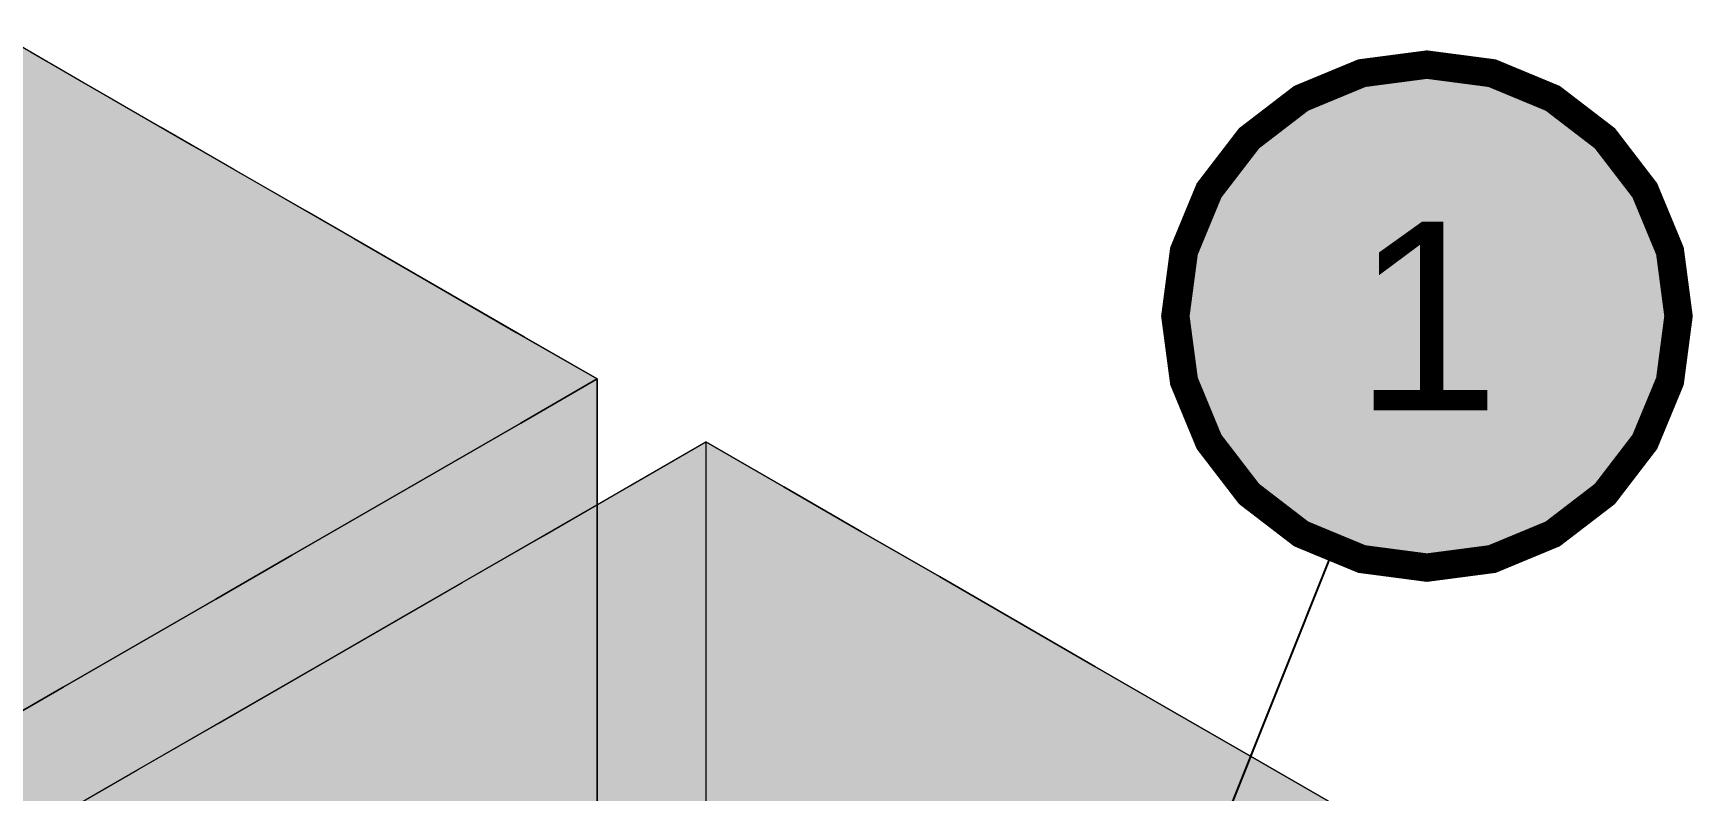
# Model space of a CAD drawing. Header units: metres. Extents: x 349021 to 349543, y 9281040 to 9281959.
# Drawn here: x 349203.6802 to 349203.944, y 9281042.3475 to 9281042.468 of the extents above; entities that cross this region are included whole.
import ezdxf
from ezdxf.enums import TextEntityAlignment as Align

# ---------------------------------------------------------------- set-up
doc = ezdxf.new("R2010")
doc.units = ezdxf.units.M
doc.header["$LTSCALE"] = 0.25
doc.layers.add('ISO-3D', color=7, linetype='CONTINUOUS', lineweight=13)
doc.layers.add('ISO-3D-ARISTAS', color=250, linetype='CONTINUOUS', lineweight=13)
doc.layers.add('LLAMADAS-NUM', color=30, linetype='CONTINUOUS', lineweight=25, true_color=0xc05014)
doc.styles.get("Standard").update_dxf_attribs({"font": 'arial.ttf'})

msp = doc.modelspace()

# ---------------------------------------------------------------- linework, layer by layer
at = {"layer": 'ISO-3D', "true_color": 0x8e8d88}
for points in [[(349203.67455, 9281042.453), (349203.68754, 9281042.4455), (349203.67455, 9281042.468), (349203.68754, 9281042.4605)], [(349203.68754, 9281042.4455), (349203.70053, 9281042.438), (349203.68754, 9281042.4605), (349203.70053, 9281042.453)], [(349203.67455, 9281042.438), (349203.68754, 9281042.4305), (349203.67455, 9281042.453), (349203.68754, 9281042.4455)], [(349203.70053, 9281042.438), (349203.71208, 9281042.43133), (349203.70053, 9281042.453), (349203.71208, 9281042.44633)], [(349203.71208, 9281042.43133), (349203.72362, 9281042.42467), (349203.71208, 9281042.44633), (349203.72362, 9281042.43967)], [(349203.68754, 9281042.4305), (349203.70053, 9281042.423), (349203.68754, 9281042.4455), (349203.70053, 9281042.438)], [(349203.67455, 9281042.423), (349203.68754, 9281042.4155), (349203.67455, 9281042.438), (349203.68754, 9281042.4305)], [(349203.70053, 9281042.423), (349203.71208, 9281042.41633), (349203.70053, 9281042.438), (349203.71208, 9281042.43133)], [(349203.72362, 9281042.42467), (349203.73517, 9281042.418), (349203.72362, 9281042.43967), (349203.73517, 9281042.433)], [(349203.73517, 9281042.418), (349203.74672, 9281042.41133), (349203.73517, 9281042.433), (349203.74672, 9281042.42633)], [(349203.68754, 9281042.4155), (349203.70053, 9281042.408), (349203.68754, 9281042.4305), (349203.70053, 9281042.423)], [(349203.71208, 9281042.41633), (349203.72362, 9281042.40967), (349203.71208, 9281042.43133), (349203.72362, 9281042.42467)], [(349203.72362, 9281042.40967), (349203.73517, 9281042.403), (349203.72362, 9281042.42467), (349203.73517, 9281042.418)], [(349203.74672, 9281042.41133), (349203.75826, 9281042.40467), (349203.74672, 9281042.42633), (349203.75826, 9281042.41967)], [(349203.67455, 9281042.408), (349203.68754, 9281042.4005), (349203.67455, 9281042.423), (349203.68754, 9281042.4155)], [(349203.70053, 9281042.408), (349203.71208, 9281042.40133), (349203.70053, 9281042.423), (349203.71208, 9281042.41633)], [(349203.75826, 9281042.40467), (349203.76981, 9281042.398), (349203.75826, 9281042.41967), (349203.76981, 9281042.413)], [(349203.73517, 9281042.403), (349203.74672, 9281042.39633), (349203.73517, 9281042.418), (349203.74672, 9281042.41133)], [(349203.68754, 9281042.4005), (349203.70053, 9281042.393), (349203.68754, 9281042.4155), (349203.70053, 9281042.408)], [(349203.71208, 9281042.40133), (349203.72362, 9281042.39467), (349203.71208, 9281042.41633), (349203.72362, 9281042.40967)], [(349203.74672, 9281042.39633), (349203.75826, 9281042.38967), (349203.74672, 9281042.41133), (349203.75826, 9281042.40467)], [(349203.72362, 9281042.39467), (349203.73517, 9281042.388), (349203.72362, 9281042.40967), (349203.73517, 9281042.403)], [(349203.67455, 9281042.39371), (349203.68754, 9281042.38621), (349203.67455, 9281042.408), (349203.68754, 9281042.4005)], [(349203.70053, 9281042.393), (349203.71208, 9281042.38633), (349203.70053, 9281042.408), (349203.71208, 9281042.40133)], [(349203.75826, 9281042.38967), (349203.76981, 9281042.383), (349203.75826, 9281042.40467), (349203.76981, 9281042.398)], [(349203.71208, 9281042.38633), (349203.72362, 9281042.37967), (349203.71208, 9281042.40133), (349203.72362, 9281042.39467)], [(349203.73517, 9281042.388), (349203.74672, 9281042.38133), (349203.73517, 9281042.403), (349203.74672, 9281042.39633)], [(349203.78713, 9281042.38845), (349203.7742, 9281042.38099), (349203.78713, 9281042.403), (349203.7742, 9281042.39554)], [(349203.68754, 9281042.38621), (349203.70053, 9281042.37871), (349203.68754, 9281042.4005), (349203.70053, 9281042.393)], [(349203.74672, 9281042.38133), (349203.75826, 9281042.37467), (349203.74672, 9281042.39633), (349203.75826, 9281042.38967)], [(349203.7742, 9281042.38099), (349203.76128, 9281042.37353), (349203.7742, 9281042.39554), (349203.76128, 9281042.38807)], [(349203.67455, 9281042.37943), (349203.68754, 9281042.37193), (349203.67455, 9281042.39371), (349203.68754, 9281042.38621)], [(349203.70053, 9281042.37871), (349203.71208, 9281042.37205), (349203.70053, 9281042.393), (349203.71208, 9281042.38633)], [(349203.72362, 9281042.37967), (349203.73517, 9281042.373), (349203.72362, 9281042.39467), (349203.73517, 9281042.388)], [(349203.73517, 9281042.373), (349203.74672, 9281042.36633), (349203.73517, 9281042.388), (349203.74672, 9281042.38133)], [(349203.76128, 9281042.37353), (349203.74835, 9281042.36606), (349203.76128, 9281042.38807), (349203.74835, 9281042.38061)], [(349203.75826, 9281042.37467), (349203.76981, 9281042.368), (349203.75826, 9281042.38967), (349203.76981, 9281042.383)], [(349203.78713, 9281042.37391), (349203.7742, 9281042.36645), (349203.78713, 9281042.38845), (349203.7742, 9281042.38099)], [(349203.68754, 9281042.37193), (349203.70053, 9281042.36443), (349203.68754, 9281042.38621), (349203.70053, 9281042.37871)], [(349203.71208, 9281042.37205), (349203.72362, 9281042.36538), (349203.71208, 9281042.38633), (349203.72362, 9281042.37967)], [(349203.72362, 9281042.36538), (349203.73517, 9281042.35871), (349203.72362, 9281042.37967), (349203.73517, 9281042.373)], [(349203.74835, 9281042.36606), (349203.73542, 9281042.3586), (349203.74835, 9281042.38061), (349203.73542, 9281042.37315)], [(349203.74672, 9281042.36633), (349203.75826, 9281042.35967), (349203.74672, 9281042.38133), (349203.75826, 9281042.37467)], [(349203.7742, 9281042.36645), (349203.76128, 9281042.35898), (349203.7742, 9281042.38099), (349203.76128, 9281042.37353)], [(349203.67455, 9281042.36514), (349203.68754, 9281042.35764), (349203.67455, 9281042.37943), (349203.68754, 9281042.37193)], [(349203.70053, 9281042.36443), (349203.71208, 9281042.35776), (349203.70053, 9281042.37871), (349203.71208, 9281042.37205)], [(349203.75826, 9281042.35967), (349203.76981, 9281042.353), (349203.75826, 9281042.37467), (349203.76981, 9281042.368)], [(349203.68754, 9281042.35764), (349203.70053, 9281042.35014), (349203.68754, 9281042.37193), (349203.70053, 9281042.36443)], [(349203.71208, 9281042.35776), (349203.72362, 9281042.3511), (349203.71208, 9281042.37205), (349203.72362, 9281042.36538)], [(349203.73542, 9281042.3586), (349203.7225, 9281042.35114), (349203.73542, 9281042.37315), (349203.7225, 9281042.36568)], [(349203.73517, 9281042.35871), (349203.74672, 9281042.35205), (349203.73517, 9281042.373), (349203.74672, 9281042.36633)], [(349203.76128, 9281042.35898), (349203.74835, 9281042.35152), (349203.76128, 9281042.37353), (349203.74835, 9281042.36606)], [(349203.78713, 9281042.35936), (349203.7742, 9281042.3519), (349203.78713, 9281042.37391), (349203.7742, 9281042.36645)], [(349203.7742, 9281042.3519), (349203.76128, 9281042.34444), (349203.7742, 9281042.36645), (349203.76128, 9281042.35898)], [(349203.67455, 9281042.35086), (349203.68754, 9281042.34336), (349203.67455, 9281042.36514), (349203.68754, 9281042.35764)], [(349203.70053, 9281042.35014), (349203.71208, 9281042.34348), (349203.70053, 9281042.36443), (349203.71208, 9281042.35776)], [(349203.7225, 9281042.35114), (349203.70957, 9281042.34367), (349203.7225, 9281042.36568), (349203.70957, 9281042.35822)], [(349203.72362, 9281042.3511), (349203.73517, 9281042.34443), (349203.72362, 9281042.36538), (349203.73517, 9281042.35871)], [(349203.74835, 9281042.35152), (349203.73542, 9281042.34406), (349203.74835, 9281042.36606), (349203.73542, 9281042.3586)], [(349203.74672, 9281042.35205), (349203.75826, 9281042.34538), (349203.74672, 9281042.36633), (349203.75826, 9281042.35967)], [(349203.73542, 9281042.34406), (349203.7225, 9281042.33659), (349203.73542, 9281042.3586), (349203.7225, 9281042.35114)], [(349203.73517, 9281042.34443), (349203.74672, 9281042.33776), (349203.73517, 9281042.35871), (349203.74672, 9281042.35205)], [(349203.76128, 9281042.34444), (349203.74835, 9281042.33697), (349203.76128, 9281042.35898), (349203.74835, 9281042.35152)], [(349203.75826, 9281042.34538), (349203.76981, 9281042.33871), (349203.75826, 9281042.35967), (349203.76981, 9281042.353)], [(349203.78713, 9281042.34482), (349203.7742, 9281042.33735), (349203.78713, 9281042.35936), (349203.7742, 9281042.3519)], [(349203.68754, 9281042.34336), (349203.70053, 9281042.33586), (349203.68754, 9281042.35764), (349203.70053, 9281042.35014)], [(349203.70957, 9281042.34367), (349203.69664, 9281042.33621), (349203.70957, 9281042.35822), (349203.69664, 9281042.35076)], [(349203.71208, 9281042.34348), (349203.72362, 9281042.33681), (349203.71208, 9281042.35776), (349203.72362, 9281042.3511)], [(349203.67455, 9281042.33657), (349203.68754, 9281042.32907), (349203.67455, 9281042.35086), (349203.68754, 9281042.34336)], [(349203.69664, 9281042.33621), (349203.68372, 9281042.32875), (349203.69664, 9281042.35076), (349203.68372, 9281042.34329)], [(349203.7225, 9281042.33659), (349203.70957, 9281042.32913), (349203.7225, 9281042.35114), (349203.70957, 9281042.34367)], [(349203.72362, 9281042.33681), (349203.73517, 9281042.33014), (349203.72362, 9281042.3511), (349203.73517, 9281042.34443)], [(349203.74835, 9281042.33697), (349203.73542, 9281042.32951), (349203.74835, 9281042.35152), (349203.73542, 9281042.34406)], [(349203.74672, 9281042.33776), (349203.75826, 9281042.3311), (349203.74672, 9281042.35205), (349203.75826, 9281042.34538)], [(349203.7742, 9281042.33735), (349203.76128, 9281042.32989), (349203.7742, 9281042.3519), (349203.76128, 9281042.34444)], [(349203.70053, 9281042.33586), (349203.71208, 9281042.32919), (349203.70053, 9281042.35014), (349203.71208, 9281042.34348)]]:
    msp.add_solid(points, dxfattribs=at)
at = {"layer": 'ISO-3D', "true_color": 0x9e9c96}
for points in [[(349203.6798, 9281042.46497), (349203.69266, 9281042.45755), (349203.66767, 9281042.45797), (349203.68053, 9281042.45055)], [(349203.66767, 9281042.45797), (349203.68053, 9281042.45055), (349203.65555, 9281042.45097), (349203.66841, 9281042.44355)], [(349203.69266, 9281042.45755), (349203.70552, 9281042.45012), (349203.68053, 9281042.45055), (349203.69339, 9281042.44312)], [(349203.68053, 9281042.45055), (349203.69339, 9281042.44312), (349203.66841, 9281042.44355), (349203.68127, 9281042.43612)], [(349203.70552, 9281042.45012), (349203.71837, 9281042.4427), (349203.69339, 9281042.44312), (349203.70625, 9281042.4357)], [(349203.66841, 9281042.44355), (349203.68127, 9281042.43612), (349203.65628, 9281042.43655), (349203.66914, 9281042.42912)], [(349203.69339, 9281042.44312), (349203.70625, 9281042.4357), (349203.68127, 9281042.43612), (349203.69413, 9281042.4287)], [(349203.71837, 9281042.4427), (349203.73123, 9281042.43527), (349203.70625, 9281042.4357), (349203.71911, 9281042.42827)], [(349203.68127, 9281042.43612), (349203.69413, 9281042.4287), (349203.66914, 9281042.42912), (349203.682, 9281042.4217)], [(349203.70625, 9281042.4357), (349203.71911, 9281042.42827), (349203.69413, 9281042.4287), (349203.70699, 9281042.42127)], [(349203.73123, 9281042.43527), (349203.74409, 9281042.42785), (349203.71911, 9281042.42827), (349203.73197, 9281042.42085)], [(349203.66914, 9281042.42912), (349203.682, 9281042.4217), (349203.65702, 9281042.42212), (349203.66988, 9281042.4147)], [(349203.69413, 9281042.4287), (349203.70699, 9281042.42127), (349203.682, 9281042.4217), (349203.69486, 9281042.41427)], [(349203.71911, 9281042.42827), (349203.73197, 9281042.42085), (349203.70699, 9281042.42127), (349203.71984, 9281042.41385)], [(349203.74409, 9281042.42785), (349203.75695, 9281042.42042), (349203.73197, 9281042.42085), (349203.74483, 9281042.41342)], [(349203.682, 9281042.4217), (349203.69486, 9281042.41427), (349203.66988, 9281042.4147), (349203.68274, 9281042.40727)], [(349203.70699, 9281042.42127), (349203.71984, 9281042.41385), (349203.69486, 9281042.41427), (349203.70772, 9281042.40685)], [(349203.73197, 9281042.42085), (349203.74483, 9281042.41342), (349203.71984, 9281042.41385), (349203.7327, 9281042.40642)], [(349203.75695, 9281042.42042), (349203.76981, 9281042.413), (349203.74483, 9281042.41342), (349203.75769, 9281042.406)], [(349203.66988, 9281042.4147), (349203.68274, 9281042.40727), (349203.65775, 9281042.4077), (349203.67061, 9281042.40027)], [(349203.69486, 9281042.41427), (349203.70772, 9281042.40685), (349203.68274, 9281042.40727), (349203.6956, 9281042.39985)], [(349203.71984, 9281042.41385), (349203.7327, 9281042.40642), (349203.70772, 9281042.40685), (349203.72058, 9281042.39942)], [(349203.74483, 9281042.41342), (349203.75769, 9281042.406), (349203.7327, 9281042.40642), (349203.74556, 9281042.399)], [(349203.68274, 9281042.40727), (349203.6956, 9281042.39985), (349203.67061, 9281042.40027), (349203.68347, 9281042.39285)], [(349203.70772, 9281042.40685), (349203.72058, 9281042.39942), (349203.6956, 9281042.39985), (349203.70845, 9281042.39242)], [(349203.7327, 9281042.40642), (349203.74556, 9281042.399), (349203.72058, 9281042.39942), (349203.73344, 9281042.392)], [(349203.67061, 9281042.40027), (349203.68347, 9281042.39285), (349203.65849, 9281042.39327), (349203.67135, 9281042.38585)], [(349203.6956, 9281042.39985), (349203.70845, 9281042.39242), (349203.68347, 9281042.39285), (349203.69633, 9281042.38542)], [(349203.72058, 9281042.39942), (349203.73344, 9281042.392), (349203.70845, 9281042.39242), (349203.72131, 9281042.385)], [(349203.68347, 9281042.39285), (349203.69633, 9281042.38542), (349203.67135, 9281042.38585), (349203.68421, 9281042.37842)], [(349203.70845, 9281042.39242), (349203.72131, 9281042.385), (349203.69633, 9281042.38542), (349203.70919, 9281042.378)], [(349203.67135, 9281042.38585), (349203.68421, 9281042.37842), (349203.65922, 9281042.37885), (349203.67208, 9281042.37142)], [(349203.69633, 9281042.38542), (349203.70919, 9281042.378), (349203.68421, 9281042.37842), (349203.69707, 9281042.371)], [(349203.68421, 9281042.37842), (349203.69707, 9281042.371), (349203.67208, 9281042.37142), (349203.68494, 9281042.364)], [(349203.67208, 9281042.37142), (349203.68494, 9281042.364), (349203.65996, 9281042.36442), (349203.67282, 9281042.357)]]:
    msp.add_solid(points, dxfattribs=at)
at = {"layer": 'ISO-3D', "true_color": 0x7f7e7a}
for points in [[(349203.76981, 9281042.398), (349203.75769, 9281042.391), (349203.76981, 9281042.413), (349203.75769, 9281042.406)], [(349203.75769, 9281042.391), (349203.74556, 9281042.384), (349203.75769, 9281042.406), (349203.74556, 9281042.399)], [(349203.74556, 9281042.384), (349203.73344, 9281042.377), (349203.74556, 9281042.399), (349203.73344, 9281042.392)], [(349203.76981, 9281042.383), (349203.75769, 9281042.376), (349203.76981, 9281042.398), (349203.75769, 9281042.391)], [(349203.73344, 9281042.377), (349203.72131, 9281042.37), (349203.73344, 9281042.392), (349203.72131, 9281042.385)], [(349203.75769, 9281042.376), (349203.74556, 9281042.369), (349203.75769, 9281042.391), (349203.74556, 9281042.384)], [(349203.72131, 9281042.37), (349203.70919, 9281042.363), (349203.72131, 9281042.385), (349203.70919, 9281042.378)], [(349203.74556, 9281042.369), (349203.73344, 9281042.362), (349203.74556, 9281042.384), (349203.73344, 9281042.377)], [(349203.76981, 9281042.368), (349203.75769, 9281042.361), (349203.76981, 9281042.383), (349203.75769, 9281042.376)], [(349203.70919, 9281042.363), (349203.69707, 9281042.356), (349203.70919, 9281042.378), (349203.69707, 9281042.371)], [(349203.73344, 9281042.362), (349203.72131, 9281042.355), (349203.73344, 9281042.377), (349203.72131, 9281042.37)], [(349203.75769, 9281042.361), (349203.74556, 9281042.354), (349203.75769, 9281042.376), (349203.74556, 9281042.369)], [(349203.69707, 9281042.356), (349203.68494, 9281042.349), (349203.69707, 9281042.371), (349203.68494, 9281042.364)], [(349203.72131, 9281042.355), (349203.70919, 9281042.348), (349203.72131, 9281042.37), (349203.70919, 9281042.363)], [(349203.74556, 9281042.354), (349203.73344, 9281042.347), (349203.74556, 9281042.369), (349203.73344, 9281042.362)], [(349203.76981, 9281042.353), (349203.75769, 9281042.346), (349203.76981, 9281042.368), (349203.75769, 9281042.361)], [(349203.68494, 9281042.349), (349203.67282, 9281042.342), (349203.68494, 9281042.364), (349203.67282, 9281042.357)], [(349203.70919, 9281042.348), (349203.69707, 9281042.341), (349203.70919, 9281042.363), (349203.69707, 9281042.356)], [(349203.73344, 9281042.347), (349203.72131, 9281042.34), (349203.73344, 9281042.362), (349203.72131, 9281042.355)], [(349203.75769, 9281042.346), (349203.74556, 9281042.339), (349203.75769, 9281042.361), (349203.74556, 9281042.354)], [(349203.69707, 9281042.341), (349203.68494, 9281042.334), (349203.69707, 9281042.356), (349203.68494, 9281042.349)], [(349203.72131, 9281042.34), (349203.70919, 9281042.333), (349203.72131, 9281042.355), (349203.70919, 9281042.348)], [(349203.74556, 9281042.339), (349203.73344, 9281042.332), (349203.74556, 9281042.354), (349203.73344, 9281042.347)], [(349203.76981, 9281042.33871), (349203.75769, 9281042.33171), (349203.76981, 9281042.353), (349203.75769, 9281042.346)], [(349203.68494, 9281042.334), (349203.67282, 9281042.327), (349203.68494, 9281042.349), (349203.67282, 9281042.342)], [(349203.70919, 9281042.333), (349203.69707, 9281042.326), (349203.70919, 9281042.348), (349203.69707, 9281042.341)]]:
    msp.add_solid(points, dxfattribs=at)
at = {"layer": 'ISO-3D', "true_color": 0xb0aea8}
for points in [[(349203.78713, 9281042.403), (349203.7995, 9281042.39586), (349203.77501, 9281042.396), (349203.78738, 9281042.38886)], [(349203.77501, 9281042.396), (349203.78738, 9281042.38886), (349203.76288, 9281042.389), (349203.77525, 9281042.38186)], [(349203.7995, 9281042.39586), (349203.81188, 9281042.38871), (349203.78738, 9281042.38886), (349203.79975, 9281042.38171)], [(349203.76288, 9281042.389), (349203.77525, 9281042.38186), (349203.75076, 9281042.382), (349203.76313, 9281042.37486)], [(349203.78738, 9281042.38886), (349203.79975, 9281042.38171), (349203.77525, 9281042.38186), (349203.78763, 9281042.37471)], [(349203.81188, 9281042.38871), (349203.82425, 9281042.38157), (349203.79975, 9281042.38171), (349203.81212, 9281042.37457)], [(349203.75076, 9281042.382), (349203.76313, 9281042.37486), (349203.73863, 9281042.375), (349203.75101, 9281042.36786)], [(349203.77525, 9281042.38186), (349203.78763, 9281042.37471), (349203.76313, 9281042.37486), (349203.7755, 9281042.36771)], [(349203.79975, 9281042.38171), (349203.81212, 9281042.37457), (349203.78763, 9281042.37471), (349203.8, 9281042.36757)], [(349203.82425, 9281042.38157), (349203.83662, 9281042.37443), (349203.81212, 9281042.37457), (349203.82449, 9281042.36743)], [(349203.73863, 9281042.375), (349203.75101, 9281042.36786), (349203.72651, 9281042.368), (349203.73888, 9281042.36086)], [(349203.76313, 9281042.37486), (349203.7755, 9281042.36771), (349203.75101, 9281042.36786), (349203.76338, 9281042.36071)], [(349203.78763, 9281042.37471), (349203.8, 9281042.36757), (349203.7755, 9281042.36771), (349203.78787, 9281042.36057)], [(349203.81212, 9281042.37457), (349203.82449, 9281042.36743), (349203.8, 9281042.36757), (349203.81237, 9281042.36043)], [(349203.83662, 9281042.37443), (349203.84899, 9281042.36729), (349203.82449, 9281042.36743), (349203.83687, 9281042.36029)], [(349203.72651, 9281042.368), (349203.73888, 9281042.36086), (349203.71439, 9281042.361), (349203.72676, 9281042.35386)], [(349203.75101, 9281042.36786), (349203.76338, 9281042.36071), (349203.73888, 9281042.36086), (349203.75125, 9281042.35371)], [(349203.7755, 9281042.36771), (349203.78787, 9281042.36057), (349203.76338, 9281042.36071), (349203.77575, 9281042.35357)], [(349203.8, 9281042.36757), (349203.81237, 9281042.36043), (349203.78787, 9281042.36057), (349203.80025, 9281042.35343)], [(349203.82449, 9281042.36743), (349203.83687, 9281042.36029), (349203.81237, 9281042.36043), (349203.82474, 9281042.35329)], [(349203.84899, 9281042.36729), (349203.86136, 9281042.36014), (349203.83687, 9281042.36029), (349203.84924, 9281042.35314)], [(349203.71439, 9281042.361), (349203.72676, 9281042.35386), (349203.70226, 9281042.354), (349203.71463, 9281042.34686)], [(349203.73888, 9281042.36086), (349203.75125, 9281042.35371), (349203.72676, 9281042.35386), (349203.73913, 9281042.34671)], [(349203.76338, 9281042.36071), (349203.77575, 9281042.35357), (349203.75125, 9281042.35371), (349203.76363, 9281042.34657)], [(349203.78787, 9281042.36057), (349203.80025, 9281042.35343), (349203.77575, 9281042.35357), (349203.78812, 9281042.34643)], [(349203.81237, 9281042.36043), (349203.82474, 9281042.35329), (349203.80025, 9281042.35343), (349203.81262, 9281042.34629)], [(349203.83687, 9281042.36029), (349203.84924, 9281042.35314), (349203.82474, 9281042.35329), (349203.83711, 9281042.34614)], [(349203.86136, 9281042.36014), (349203.87373, 9281042.353), (349203.84924, 9281042.35314), (349203.86161, 9281042.346)], [(349203.70226, 9281042.354), (349203.71463, 9281042.34686), (349203.69014, 9281042.347), (349203.70251, 9281042.33986)], [(349203.72676, 9281042.35386), (349203.73913, 9281042.34671), (349203.71463, 9281042.34686), (349203.727, 9281042.33971)], [(349203.75125, 9281042.35371), (349203.76363, 9281042.34657), (349203.73913, 9281042.34671), (349203.7515, 9281042.33957)], [(349203.77575, 9281042.35357), (349203.78812, 9281042.34643), (349203.76363, 9281042.34657), (349203.776, 9281042.33943)], [(349203.80025, 9281042.35343), (349203.81262, 9281042.34629), (349203.78812, 9281042.34643), (349203.80049, 9281042.33929)], [(349203.82474, 9281042.35329), (349203.83711, 9281042.34614), (349203.81262, 9281042.34629), (349203.82499, 9281042.33914)], [(349203.84924, 9281042.35314), (349203.86161, 9281042.346), (349203.83711, 9281042.34614), (349203.84949, 9281042.339)], [(349203.87373, 9281042.353), (349203.88611, 9281042.34586), (349203.86161, 9281042.346), (349203.87398, 9281042.33886)]]:
    msp.add_solid(points, dxfattribs=at)
at = {"layer": 'ISO-3D', "true_color": 0x9e9d98}
for points in [[(349203.78713, 9281042.388), (349203.7995, 9281042.38086), (349203.78713, 9281042.403), (349203.7995, 9281042.39586)], [(349203.7995, 9281042.38086), (349203.81188, 9281042.37371), (349203.7995, 9281042.39586), (349203.81188, 9281042.38871)], [(349203.78713, 9281042.373), (349203.7995, 9281042.36586), (349203.78713, 9281042.388), (349203.7995, 9281042.38086)], [(349203.81188, 9281042.37371), (349203.82425, 9281042.36657), (349203.81188, 9281042.38871), (349203.82425, 9281042.38157)], [(349203.7995, 9281042.36586), (349203.81188, 9281042.35871), (349203.7995, 9281042.38086), (349203.81188, 9281042.37371)], [(349203.82425, 9281042.36657), (349203.83662, 9281042.35943), (349203.82425, 9281042.38157), (349203.83662, 9281042.37443)], [(349203.83662, 9281042.35943), (349203.84899, 9281042.35229), (349203.83662, 9281042.37443), (349203.84899, 9281042.36729)], [(349203.78713, 9281042.358), (349203.7995, 9281042.35086), (349203.78713, 9281042.373), (349203.7995, 9281042.36586)], [(349203.81188, 9281042.35871), (349203.82425, 9281042.35157), (349203.81188, 9281042.37371), (349203.82425, 9281042.36657)], [(349203.82425, 9281042.35157), (349203.83662, 9281042.34443), (349203.82425, 9281042.36657), (349203.83662, 9281042.35943)], [(349203.84899, 9281042.35229), (349203.86136, 9281042.34514), (349203.84899, 9281042.36729), (349203.86136, 9281042.36014)], [(349203.7995, 9281042.35086), (349203.81188, 9281042.34371), (349203.7995, 9281042.36586), (349203.81188, 9281042.35871)], [(349203.81188, 9281042.34371), (349203.82425, 9281042.33657), (349203.81188, 9281042.35871), (349203.82425, 9281042.35157)], [(349203.83662, 9281042.34443), (349203.84899, 9281042.33729), (349203.83662, 9281042.35943), (349203.84899, 9281042.35229)], [(349203.86136, 9281042.34514), (349203.87373, 9281042.338), (349203.86136, 9281042.36014), (349203.87373, 9281042.353)], [(349203.78713, 9281042.343), (349203.7995, 9281042.33586), (349203.78713, 9281042.358), (349203.7995, 9281042.35086)], [(349203.7995, 9281042.33586), (349203.81188, 9281042.32871), (349203.7995, 9281042.35086), (349203.81188, 9281042.34371)], [(349203.82425, 9281042.33657), (349203.83662, 9281042.32943), (349203.82425, 9281042.35157), (349203.83662, 9281042.34443)], [(349203.84899, 9281042.33729), (349203.86136, 9281042.33014), (349203.84899, 9281042.35229), (349203.86136, 9281042.34514)], [(349203.87373, 9281042.338), (349203.88611, 9281042.33086), (349203.87373, 9281042.353), (349203.88611, 9281042.34586)]]:
    msp.add_solid(points, dxfattribs=at)
at = {"layer": 'ISO-3D-ARISTAS', "color": 250}
for p, q in [((349203.68754, 9281042.4605), (349203.67455, 9281042.468)), ((349203.6798, 9281042.46497), (349203.69266, 9281042.45755)), ((349203.70053, 9281042.453), (349203.68754, 9281042.4605)), ((349203.69266, 9281042.45755), (349203.70552, 9281042.45012)), ((349203.71208, 9281042.44633), (349203.70053, 9281042.453)), ((349203.70552, 9281042.45012), (349203.71837, 9281042.4427)), ((349203.72362, 9281042.43967), (349203.71208, 9281042.44633)), ((349203.71837, 9281042.4427), (349203.73123, 9281042.43527)), ((349203.73517, 9281042.433), (349203.72362, 9281042.43967)), ((349203.73123, 9281042.43527), (349203.74409, 9281042.42785)), ((349203.74672, 9281042.42633), (349203.73517, 9281042.433)), ((349203.74409, 9281042.42785), (349203.75695, 9281042.42042)), ((349203.75826, 9281042.41967), (349203.74672, 9281042.42633)), ((349203.75695, 9281042.42042), (349203.76981, 9281042.413)), ((349203.76981, 9281042.413), (349203.75826, 9281042.41967)), ((349203.75769, 9281042.406), (349203.76981, 9281042.413)), ((349203.76981, 9281042.413), (349203.75769, 9281042.406)), ((349203.76981, 9281042.398), (349203.76981, 9281042.413)), ((349203.76981, 9281042.413), (349203.76981, 9281042.398)), ((349203.74556, 9281042.399), (349203.75769, 9281042.406)), ((349203.75769, 9281042.406), (349203.74556, 9281042.399)), ((349203.7742, 9281042.39554), (349203.78713, 9281042.403)), ((349203.77501, 9281042.396), (349203.78713, 9281042.403)), ((349203.7995, 9281042.39586), (349203.78713, 9281042.403)), ((349203.78713, 9281042.403), (349203.78713, 9281042.388)), ((349203.78713, 9281042.403), (349203.78713, 9281042.38845)), ((349203.78713, 9281042.403), (349203.7995, 9281042.39586)), ((349203.73344, 9281042.392), (349203.74556, 9281042.399)), ((349203.74556, 9281042.399), (349203.73344, 9281042.392)), ((349203.76128, 9281042.38807), (349203.7742, 9281042.39554)), ((349203.76288, 9281042.389), (349203.77501, 9281042.396)), ((349203.76981, 9281042.383), (349203.76981, 9281042.398)), ((349203.76981, 9281042.398), (349203.76981, 9281042.383)), ((349203.81188, 9281042.38871), (349203.7995, 9281042.39586)), ((349203.7995, 9281042.39586), (349203.81188, 9281042.38871)), ((349203.72131, 9281042.385), (349203.73344, 9281042.392)), ((349203.73344, 9281042.392), (349203.72131, 9281042.385)), ((349203.74835, 9281042.38061), (349203.76128, 9281042.38807)), ((349203.75076, 9281042.382), (349203.76288, 9281042.389)), ((349203.78713, 9281042.38845), (349203.78713, 9281042.37391)), ((349203.78713, 9281042.388), (349203.78713, 9281042.373)), ((349203.82425, 9281042.38157), (349203.81188, 9281042.38871)), ((349203.81188, 9281042.38871), (349203.82425, 9281042.38157)), ((349203.70919, 9281042.378), (349203.72131, 9281042.385)), ((349203.72131, 9281042.385), (349203.70919, 9281042.378)), ((349203.76981, 9281042.368), (349203.76981, 9281042.383)), ((349203.76981, 9281042.383), (349203.76981, 9281042.368)), ((349203.73542, 9281042.37315), (349203.74835, 9281042.38061)), ((349203.73863, 9281042.375), (349203.75076, 9281042.382)), ((349203.83662, 9281042.37443), (349203.82425, 9281042.38157)), ((349203.82425, 9281042.38157), (349203.83662, 9281042.37443)), ((349203.69707, 9281042.371), (349203.70919, 9281042.378)), ((349203.70919, 9281042.378), (349203.69707, 9281042.371)), ((349203.72651, 9281042.368), (349203.73863, 9281042.375)), ((349203.84899, 9281042.36729), (349203.83662, 9281042.37443)), ((349203.83662, 9281042.37443), (349203.84899, 9281042.36729)), ((349203.7225, 9281042.36568), (349203.73542, 9281042.37315)), ((349203.78713, 9281042.37391), (349203.78713, 9281042.35936)), ((349203.78713, 9281042.373), (349203.78713, 9281042.358)), ((349203.68494, 9281042.364), (349203.69707, 9281042.371)), ((349203.69707, 9281042.371), (349203.68494, 9281042.364)), ((349203.71439, 9281042.361), (349203.72651, 9281042.368)), ((349203.76981, 9281042.353), (349203.76981, 9281042.368)), ((349203.76981, 9281042.368), (349203.76981, 9281042.353)), ((349203.86136, 9281042.36014), (349203.84899, 9281042.36729)), ((349203.84899, 9281042.36729), (349203.86136, 9281042.36014)), ((349203.67282, 9281042.357), (349203.68494, 9281042.364)), ((349203.68494, 9281042.364), (349203.67282, 9281042.357)), ((349203.70957, 9281042.35822), (349203.7225, 9281042.36568)), ((349203.70226, 9281042.354), (349203.71439, 9281042.361)), ((349203.78713, 9281042.35936), (349203.78713, 9281042.34482)), ((349203.87373, 9281042.353), (349203.86136, 9281042.36014)), ((349203.86136, 9281042.36014), (349203.87373, 9281042.353)), ((349203.69664, 9281042.35076), (349203.70957, 9281042.35822)), ((349203.78713, 9281042.358), (349203.78713, 9281042.343)), ((349203.69014, 9281042.347), (349203.70226, 9281042.354)), ((349203.68372, 9281042.34329), (349203.69664, 9281042.35076)), ((349203.76981, 9281042.33871), (349203.76981, 9281042.353)), ((349203.76981, 9281042.353), (349203.76981, 9281042.33871)), ((349203.88611, 9281042.34586), (349203.87373, 9281042.353)), ((349203.87373, 9281042.353), (349203.88611, 9281042.34586))]:
    msp.add_line(p, q, dxfattribs=at)
at = {"layer": 'LLAMADAS-NUM'}
msp.add_line((349203.82177, 9281042.223), (349203.88692, 9281042.38586), dxfattribs=at)
at = {"layer": 'LLAMADAS-NUM', "const_width": 0.0045}
msp.add_lwpolyline([(349203.94177, 9281042.423), (349203.94041, 9281042.43335), (349203.93641, 9281042.443), (349203.93006, 9281042.45128), (349203.92177, 9281042.45764), (349203.91213, 9281042.46164), (349203.90177, 9281042.463), (349203.89142, 9281042.46164), (349203.88177, 9281042.45764), (349203.87349, 9281042.45128), (349203.86713, 9281042.443), (349203.86314, 9281042.43335), (349203.86177, 9281042.423), (349203.86314, 9281042.41265), (349203.86713, 9281042.403), (349203.87349, 9281042.39472), (349203.88177, 9281042.38836), (349203.89142, 9281042.38436), (349203.90177, 9281042.383), (349203.91213, 9281042.38436), (349203.92177, 9281042.38836), (349203.93006, 9281042.39472), (349203.93641, 9281042.403), (349203.94041, 9281042.41265)], close=True, dxfattribs=at)
at = {"layer": 'LLAMADAS-NUM', "true_color": 0xffffff}
for points in [[(349203.94177, 9281042.423), (349203.89142, 9281042.46164), (349203.88177, 9281042.45764)], [(349203.94177, 9281042.423), (349203.90177, 9281042.463), (349203.89142, 9281042.46164)], [(349203.94177, 9281042.423), (349203.91213, 9281042.46164), (349203.90177, 9281042.463)], [(349203.94177, 9281042.423), (349203.92177, 9281042.45764), (349203.91213, 9281042.46164)], [(349203.94177, 9281042.423), (349203.88177, 9281042.45764), (349203.87349, 9281042.45128)], [(349203.94177, 9281042.423), (349203.93006, 9281042.45128), (349203.92177, 9281042.45764)], [(349203.94177, 9281042.423), (349203.87349, 9281042.45128), (349203.86713, 9281042.443)], [(349203.94177, 9281042.423), (349203.93641, 9281042.443), (349203.93006, 9281042.45128)], [(349203.94177, 9281042.423), (349203.86713, 9281042.443), (349203.86314, 9281042.43335)], [(349203.94177, 9281042.423), (349203.94041, 9281042.43335), (349203.93641, 9281042.443)], [(349203.94177, 9281042.423), (349203.86314, 9281042.43335), (349203.86177, 9281042.423)], [(349203.94177, 9281042.423), (349203.86177, 9281042.423), (349203.86314, 9281042.41265)], [(349203.94177, 9281042.423), (349203.86314, 9281042.41265), (349203.86713, 9281042.403)], [(349203.94177, 9281042.423), (349203.86713, 9281042.403), (349203.87349, 9281042.39472)], [(349203.94177, 9281042.423), (349203.87349, 9281042.39472), (349203.88177, 9281042.38836)], [(349203.94177, 9281042.423), (349203.88177, 9281042.38836), (349203.89142, 9281042.38436)], [(349203.94177, 9281042.423), (349203.89142, 9281042.38436), (349203.90177, 9281042.383)], [(349203.94177, 9281042.423), (349203.90177, 9281042.383), (349203.91213, 9281042.38436)], [(349203.94177, 9281042.423), (349203.91213, 9281042.38436), (349203.92177, 9281042.38836)], [(349203.94177, 9281042.423), (349203.92177, 9281042.38836), (349203.93006, 9281042.39472)], [(349203.94177, 9281042.423), (349203.93006, 9281042.39472), (349203.93641, 9281042.403)], [(349203.94177, 9281042.423), (349203.93641, 9281042.403), (349203.94041, 9281042.41265)]]:
    msp.add_solid(points, dxfattribs=at)

# ---------------------------------------------------------------- texts
at = {"layer": 'LLAMADAS-NUM'}
msp.add_text('1', height=0.03, dxfattribs=at).set_placement((349203.90177, 9281042.423), align=Align.MIDDLE_CENTER)

doc.saveas('drawing.dxf')
